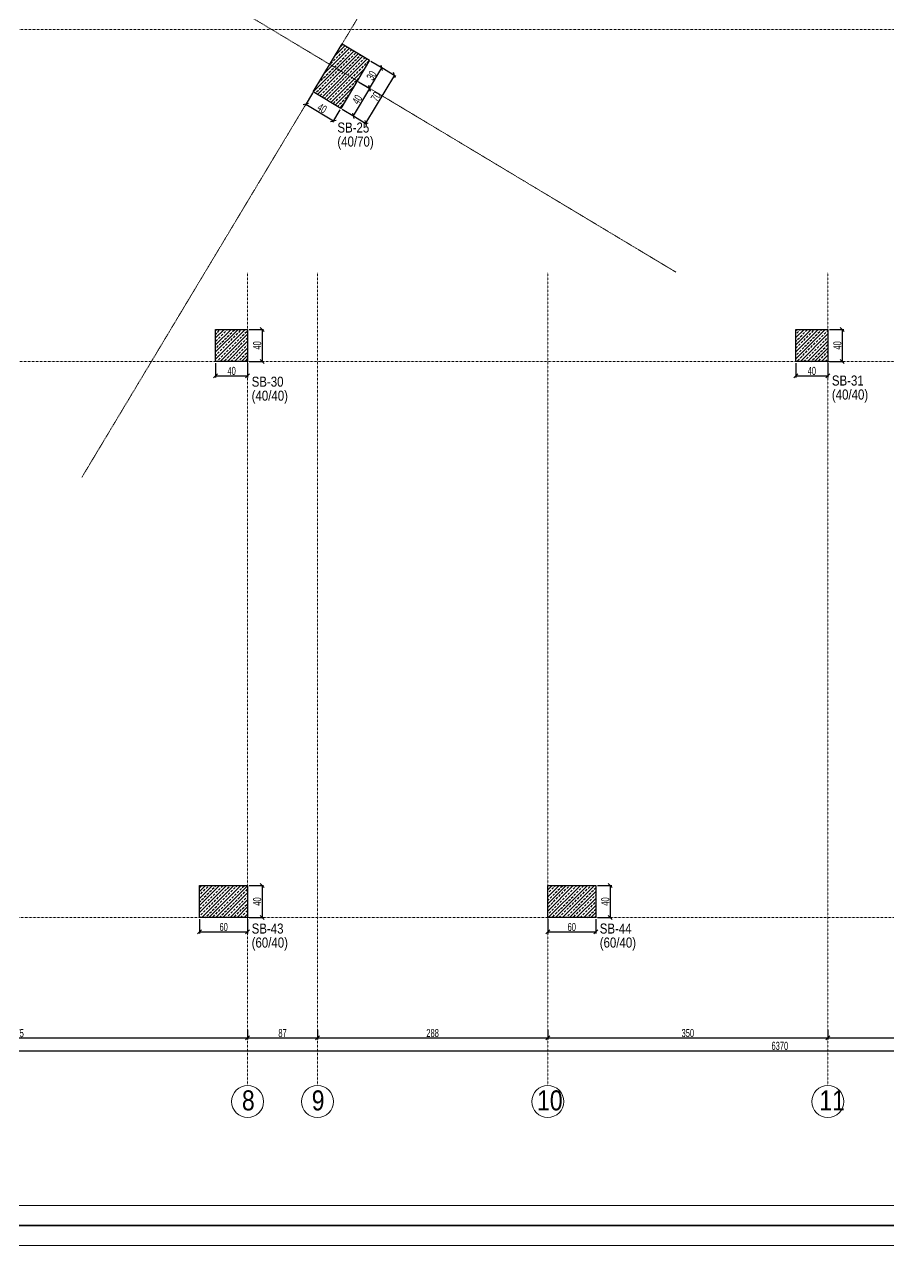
# Model space of a CAD drawing. Header units: millimetres. Extents: x -267 to 94375, y 6431 to 10838.
# Drawn here: x 42239 to 43319, y 6532 to 8058 of the extents above; entities that cross this region are included whole.
import ezdxf

# ---------------------------------------------------------------- set-up
doc = ezdxf.new("R2010")
doc.units = ezdxf.units.MM
doc.header["$LTSCALE"] = 0.0001
doc.linetypes.add('DASHED', pattern=[19.05, 12.7, -6.35])
for name, color, linetype, lineweight in [('AKS BALONU (BEYKENT)', 7, 'Continuous', 20), ('AKS CIZGISI (BEYKENT)', 252, 'DASHED', 20), ('AKS NO (BEYKENT)', 3, 'Continuous', 20), ('AKS OLCU (BEYKENT)', 200, 'Continuous', 20), ('KOLON (BEYKENT)', 3, 'Continuous', 30), ('KOLON ISMI (BEYKENT)', 91, 'Continuous', 20), ('OLCU (BEYKENT)', 14, 'Continuous', 20), ('SHEETSUMMARY-50', 152, 'Continuous', 20), ('SheetView', 40, 'Continuous', 20), ('SheetViewOut', 231, 'Continuous', 20), ('TARAMA (BEYKENT)', 252, 'Continuous', 25)]:
    doc.layers.add(name, color=color, linetype=linetype, lineweight=lineweight)
doc.styles.add('DSMOLC-50', font='bahnschrift light condensed', dxfattribs={"width": 0.75, "height": 10})
doc.styles.add('KLNOLC-50', font='bahnschrift light condensed', dxfattribs={"width": 0.75, "height": 10})
doc.styles.add('YAZI (BEYKENT)', font='')
doc.styles.get('YAZI (BEYKENT)').set_extended_font_data('Bahnschrift Light Condensed')
doc.dimstyles.new('DSMOLC-50', dxfattribs={"dimtxt": 10, "dimasz": 5, "dimexe": 2, "dimexo": 2, "dimgap": 1, "dimtad": 1, "dimdec": 1, "dimrnd": 0.5, "dimzin": 12, "dimdsep": 46, "dimtxsty": 'DSMOLC-50', "dimblk": 'OBLIQUE', "dimblk1": 'OBLIQUE', "dimblk2": 'OBLIQUE', "dimcen": 0, "dimclrt": 7, "dimadec": 0, "dimazin": 0, "dimtfac": 1, "dimtdec": 4, "dimtix": 1, "dimtmove": 2, "dimatfit": 3, "dimfxl": 1, "dimtzin": 0, "dimarcsym": 0})
doc.dimstyles.new('KLNOLC-50', dxfattribs={"dimtxt": 10, "dimasz": 5, "dimexe": 2, "dimexo": 2, "dimgap": 1, "dimtad": 1, "dimdec": 1, "dimrnd": 0.5, "dimzin": 12, "dimdsep": 46, "dimtxsty": 'KLNOLC-50', "dimblk": 'OBLIQUE', "dimblk1": 'OBLIQUE', "dimblk2": 'OBLIQUE', "dimcen": 0, "dimclrt": 7, "dimadec": 0, "dimazin": 0, "dimtfac": 1, "dimtdec": 4, "dimtix": 1, "dimtmove": 2, "dimatfit": 3, "dimfxl": 1, "dimtzin": 0, "dimarcsym": 0})
pattern_1 = [(45, (38345.936, 6088.7264), (-4.4194174, 4.4194174), []), (45, (38350.3556, 6088.7264), (-4.4194174, 4.4194174), [3.125, -1.5625])]

# ---------------------------------------------------------------- blocks, each defined once
blk = doc.blocks.new('_Oblique')
at = {"color": 0, "linetype": 'ByBlock', "lineweight": -2}
blk.add_line((-0.5, -0.5), (0.5, 0.5), dxfattribs=at)
blk = doc.blocks.new('*D326')
at = {"layer": 'AKS OLCU (BEYKENT)', "color": 0, "lineweight": -2, "transparency": 16777216}
for p, q in [((41942.9, 6801.3), (41942.9, 6789.3)), ((42517.9, 6801.3), (42517.9, 6789.3)), ((41942.9, 6791.3), (42517.9, 6791.3))]:
    blk.add_line(p, q, dxfattribs=at)
at = {"layer": 'DEFPOINTS', "color": 0, "lineweight": -3, "transparency": 16777216}
for p in [(41942.9, 6803.3), (42517.9, 6803.3), (42517.9, 6791.3)]:
    blk.add_point(p, dxfattribs=at)
at = {"layer": 'AKS OLCU (BEYKENT)', "color": 0, "lineweight": -2, "transparency": 16777216, "xscale": 5, "yscale": 5, "zscale": 5, "rotation": 180}
blk.add_blockref('_Oblique', (41942.9, 6791.3), dxfattribs=at)
at = {"layer": 'AKS OLCU (BEYKENT)', "color": 0, "lineweight": -2, "transparency": 16777216, "xscale": 5, "yscale": 5, "zscale": 5}
blk.add_blockref('_Oblique', (42517.9, 6791.3), dxfattribs=at)
at = {"layer": 'AKS OLCU (BEYKENT)', "color": 7, "transparency": 16777216, "insert": (42230.4, 6797.3), "char_height": 10, "attachment_point": 5, "style": 'DSMOLC-50'}
blk.add_mtext('575', dxfattribs=at)
blk = doc.blocks.new('*D327')
at = {"layer": 'AKS OLCU (BEYKENT)', "color": 0, "lineweight": -2, "transparency": 16777216}
for p, q in [((42517.9, 6801.3), (42517.9, 6789.3)), ((42605.1, 6801.3), (42605.1, 6789.3)), ((42517.9, 6791.3), (42605.1, 6791.3))]:
    blk.add_line(p, q, dxfattribs=at)
at = {"layer": 'DEFPOINTS', "color": 0, "lineweight": -3, "transparency": 16777216}
for p in [(42517.9, 6803.3), (42605.1, 6803.3), (42605.1, 6791.3)]:
    blk.add_point(p, dxfattribs=at)
at = {"layer": 'AKS OLCU (BEYKENT)', "color": 0, "lineweight": -2, "transparency": 16777216, "xscale": 5, "yscale": 5, "zscale": 5, "rotation": 180}
blk.add_blockref('_Oblique', (42517.9, 6791.3), dxfattribs=at)
at = {"layer": 'AKS OLCU (BEYKENT)', "color": 0, "lineweight": -2, "transparency": 16777216, "xscale": 5, "yscale": 5, "zscale": 5}
blk.add_blockref('_Oblique', (42605.1, 6791.3), dxfattribs=at)
at = {"layer": 'AKS OLCU (BEYKENT)', "color": 7, "transparency": 16777216, "insert": (42561.5, 6797.4), "char_height": 10, "attachment_point": 5, "style": 'DSMOLC-50'}
blk.add_mtext('87', dxfattribs=at)
blk = doc.blocks.new('*D328')
at = {"layer": 'AKS OLCU (BEYKENT)', "color": 0, "lineweight": -2, "transparency": 16777216}
for p, q in [((42605.1, 6801.3), (42605.1, 6789.3)), ((42892.9, 6801.3), (42892.9, 6789.3)), ((42605.1, 6791.3), (42892.9, 6791.3))]:
    blk.add_line(p, q, dxfattribs=at)
at = {"layer": 'DEFPOINTS', "color": 0, "lineweight": -3, "transparency": 16777216}
for p in [(42605.1, 6803.3), (42892.9, 6803.3), (42892.9, 6791.3)]:
    blk.add_point(p, dxfattribs=at)
at = {"layer": 'AKS OLCU (BEYKENT)', "color": 0, "lineweight": -2, "transparency": 16777216, "xscale": 5, "yscale": 5, "zscale": 5, "rotation": 180}
blk.add_blockref('_Oblique', (42605.1, 6791.3), dxfattribs=at)
at = {"layer": 'AKS OLCU (BEYKENT)', "color": 0, "lineweight": -2, "transparency": 16777216, "xscale": 5, "yscale": 5, "zscale": 5}
blk.add_blockref('_Oblique', (42892.9, 6791.3), dxfattribs=at)
at = {"layer": 'AKS OLCU (BEYKENT)', "color": 7, "transparency": 16777216, "insert": (42749, 6797.4), "char_height": 10, "attachment_point": 5, "style": 'DSMOLC-50'}
blk.add_mtext('288', dxfattribs=at)
blk = doc.blocks.new('*D329')
at = {"layer": 'AKS OLCU (BEYKENT)', "color": 0, "lineweight": -2, "transparency": 16777216}
for p, q in [((42892.9, 6801.3), (42892.9, 6789.3)), ((43242.9, 6801.3), (43242.9, 6789.3)), ((42892.9, 6791.3), (43242.9, 6791.3))]:
    blk.add_line(p, q, dxfattribs=at)
at = {"layer": 'DEFPOINTS', "color": 0, "lineweight": -3, "transparency": 16777216}
for p in [(42892.9, 6803.3), (43242.9, 6803.3), (43242.9, 6791.3)]:
    blk.add_point(p, dxfattribs=at)
at = {"layer": 'AKS OLCU (BEYKENT)', "color": 0, "lineweight": -2, "transparency": 16777216, "xscale": 5, "yscale": 5, "zscale": 5, "rotation": 180}
blk.add_blockref('_Oblique', (42892.9, 6791.3), dxfattribs=at)
at = {"layer": 'AKS OLCU (BEYKENT)', "color": 0, "lineweight": -2, "transparency": 16777216, "xscale": 5, "yscale": 5, "zscale": 5}
blk.add_blockref('_Oblique', (43242.9, 6791.3), dxfattribs=at)
at = {"layer": 'AKS OLCU (BEYKENT)', "color": 7, "transparency": 16777216, "insert": (43067.9, 6797.4), "char_height": 10, "attachment_point": 5, "style": 'DSMOLC-50'}
blk.add_mtext('350', dxfattribs=at)
blk = doc.blocks.new('*D330')
at = {"layer": 'AKS OLCU (BEYKENT)', "color": 0, "lineweight": -2, "transparency": 16777216}
for p, q in [((43242.9, 6801.3), (43242.9, 6789.3)), ((43432.9, 6801.3), (43432.9, 6789.3)), ((43242.9, 6791.3), (43432.9, 6791.3))]:
    blk.add_line(p, q, dxfattribs=at)
at = {"layer": 'DEFPOINTS', "color": 0, "lineweight": -3, "transparency": 16777216}
for p in [(43242.9, 6803.3), (43432.9, 6803.3), (43432.9, 6791.3)]:
    blk.add_point(p, dxfattribs=at)
at = {"layer": 'AKS OLCU (BEYKENT)', "color": 0, "lineweight": -2, "transparency": 16777216, "xscale": 5, "yscale": 5, "zscale": 5, "rotation": 180}
blk.add_blockref('_Oblique', (43242.9, 6791.3), dxfattribs=at)
at = {"layer": 'AKS OLCU (BEYKENT)', "color": 0, "lineweight": -2, "transparency": 16777216, "xscale": 5, "yscale": 5, "zscale": 5}
blk.add_blockref('_Oblique', (43432.9, 6791.3), dxfattribs=at)
at = {"layer": 'AKS OLCU (BEYKENT)', "color": 7, "transparency": 16777216, "insert": (43337.9, 6797.4), "char_height": 10, "attachment_point": 5, "style": 'DSMOLC-50'}
blk.add_mtext('190', dxfattribs=at)
blk = doc.blocks.new('*D350')
at = {"layer": 'AKS OLCU (BEYKENT)', "color": 0, "lineweight": -2, "transparency": 16777216}
for p, q in [((39997.9, 6801.3), (39997.9, 6773.3)), ((46367.9, 6801.3), (46367.9, 6773.3)), ((39997.9, 6775.3), (46367.9, 6775.3))]:
    blk.add_line(p, q, dxfattribs=at)
at = {"layer": 'DEFPOINTS', "color": 0, "lineweight": -3, "transparency": 16777216}
for p in [(39997.9, 6803.3), (46367.9, 6803.3), (46367.9, 6775.3)]:
    blk.add_point(p, dxfattribs=at)
at = {"layer": 'AKS OLCU (BEYKENT)', "color": 0, "lineweight": -2, "transparency": 16777216, "xscale": 5, "yscale": 5, "zscale": 5, "rotation": 180}
blk.add_blockref('_Oblique', (39997.9, 6775.3), dxfattribs=at)
at = {"layer": 'AKS OLCU (BEYKENT)', "color": 0, "lineweight": -2, "transparency": 16777216, "xscale": 5, "yscale": 5, "zscale": 5}
blk.add_blockref('_Oblique', (46367.9, 6775.3), dxfattribs=at)
at = {"layer": 'AKS OLCU (BEYKENT)', "color": 7, "transparency": 16777216, "insert": (43182.9, 6781.4), "char_height": 10, "attachment_point": 5, "style": 'DSMOLC-50'}
blk.add_mtext('6370', dxfattribs=at)
blk = doc.blocks.new('*D397')
at = {"layer": 'DEFPOINTS', "color": 0, "lineweight": -3, "transparency": 16777216}
for p in [(42517.9, 6981.8), (42517.9, 6941.8), (42535.9, 6941.8)]:
    blk.add_point(p, dxfattribs=at)
at = {"layer": 'OLCU (BEYKENT)', "color": 0, "lineweight": -2, "transparency": 16777216}
for p, q in [((42519.9, 6981.8), (42537.9, 6981.8)), ((42535.9, 6981.8), (42535.9, 6941.8)), ((42519.9, 6941.8), (42537.9, 6941.8))]:
    blk.add_line(p, q, dxfattribs=at)
at = {"layer": 'OLCU (BEYKENT)', "color": 0, "lineweight": -2, "transparency": 16777216, "xscale": 5, "yscale": 5, "zscale": 5}
for p, rotation in [((42535.9, 6981.8), 90), ((42535.9, 6941.8), 270)]:
    blk.add_blockref('_Oblique', p, dxfattribs=dict(at, rotation=rotation))
at = {"layer": 'OLCU (BEYKENT)', "color": 7, "transparency": 16777216, "insert": (42529.8, 6961.8), "char_height": 10, "attachment_point": 5, "rotation": 90, "style": 'KLNOLC-50'}
blk.add_mtext('40', dxfattribs=at)
blk = doc.blocks.new('*D398')
at = {"layer": 'DEFPOINTS', "color": 0, "lineweight": -3, "transparency": 16777216}
for p in [(42457.9, 6941.8), (42517.9, 6941.8), (42517.9, 6923.8)]:
    blk.add_point(p, dxfattribs=at)
at = {"layer": 'OLCU (BEYKENT)', "color": 0, "lineweight": -2, "transparency": 16777216}
for p, q in [((42457.9, 6939.8), (42457.9, 6921.8)), ((42517.9, 6939.8), (42517.9, 6921.8)), ((42457.9, 6923.8), (42517.9, 6923.8))]:
    blk.add_line(p, q, dxfattribs=at)
at = {"layer": 'OLCU (BEYKENT)', "color": 0, "lineweight": -2, "transparency": 16777216, "xscale": 5, "yscale": 5, "zscale": 5, "rotation": 180}
blk.add_blockref('_Oblique', (42457.9, 6923.8), dxfattribs=at)
at = {"layer": 'OLCU (BEYKENT)', "color": 0, "lineweight": -2, "transparency": 16777216, "xscale": 5, "yscale": 5, "zscale": 5}
blk.add_blockref('_Oblique', (42517.9, 6923.8), dxfattribs=at)
at = {"layer": 'OLCU (BEYKENT)', "color": 7, "transparency": 16777216, "insert": (42487.9, 6929.9), "char_height": 10, "attachment_point": 5, "style": 'KLNOLC-50'}
blk.add_mtext('60', dxfattribs=at)
blk = doc.blocks.new('*D399')
at = {"layer": 'DEFPOINTS', "color": 0, "lineweight": -3, "transparency": 16777216}
for p in [(42952.9, 6981.8), (42952.9, 6941.8), (42970.9, 6941.8)]:
    blk.add_point(p, dxfattribs=at)
at = {"layer": 'OLCU (BEYKENT)', "color": 0, "lineweight": -2, "transparency": 16777216}
for p, q in [((42954.9, 6981.8), (42972.9, 6981.8)), ((42970.9, 6981.8), (42970.9, 6941.8)), ((42954.9, 6941.8), (42972.9, 6941.8))]:
    blk.add_line(p, q, dxfattribs=at)
at = {"layer": 'OLCU (BEYKENT)', "color": 0, "lineweight": -2, "transparency": 16777216, "xscale": 5, "yscale": 5, "zscale": 5}
for p, rotation in [((42970.9, 6981.8), 90), ((42970.9, 6941.8), 270)]:
    blk.add_blockref('_Oblique', p, dxfattribs=dict(at, rotation=rotation))
at = {"layer": 'OLCU (BEYKENT)', "color": 7, "transparency": 16777216, "insert": (42964.8, 6961.8), "char_height": 10, "attachment_point": 5, "rotation": 90, "style": 'KLNOLC-50'}
blk.add_mtext('40', dxfattribs=at)
blk = doc.blocks.new('*D400')
at = {"layer": 'DEFPOINTS', "color": 0, "lineweight": -3, "transparency": 16777216}
for p in [(42892.9, 6941.8), (42952.9, 6941.8), (42952.9, 6923.8)]:
    blk.add_point(p, dxfattribs=at)
at = {"layer": 'OLCU (BEYKENT)', "color": 0, "lineweight": -2, "transparency": 16777216}
for p, q in [((42892.9, 6939.8), (42892.9, 6921.8)), ((42952.9, 6939.8), (42952.9, 6921.8)), ((42892.9, 6923.8), (42952.9, 6923.8))]:
    blk.add_line(p, q, dxfattribs=at)
at = {"layer": 'OLCU (BEYKENT)', "color": 0, "lineweight": -2, "transparency": 16777216, "xscale": 5, "yscale": 5, "zscale": 5, "rotation": 180}
blk.add_blockref('_Oblique', (42892.9, 6923.8), dxfattribs=at)
at = {"layer": 'OLCU (BEYKENT)', "color": 0, "lineweight": -2, "transparency": 16777216, "xscale": 5, "yscale": 5, "zscale": 5}
blk.add_blockref('_Oblique', (42952.9, 6923.8), dxfattribs=at)
at = {"layer": 'OLCU (BEYKENT)', "color": 7, "transparency": 16777216, "insert": (42922.9, 6929.9), "char_height": 10, "attachment_point": 5, "style": 'KLNOLC-50'}
blk.add_mtext('60', dxfattribs=at)
blk = doc.blocks.new('*D425')
at = {"layer": 'DEFPOINTS', "color": 0, "lineweight": -3, "transparency": 16777216}
for p in [(42517.9, 7676.8), (42517.9, 7636.8), (42535.9, 7636.8)]:
    blk.add_point(p, dxfattribs=at)
at = {"layer": 'OLCU (BEYKENT)', "color": 0, "lineweight": -2, "transparency": 16777216}
for p, q in [((42519.9, 7676.8), (42537.9, 7676.8)), ((42535.9, 7676.8), (42535.9, 7636.8)), ((42519.9, 7636.8), (42537.9, 7636.8))]:
    blk.add_line(p, q, dxfattribs=at)
at = {"layer": 'OLCU (BEYKENT)', "color": 0, "lineweight": -2, "transparency": 16777216, "xscale": 5, "yscale": 5, "zscale": 5}
for p, rotation in [((42535.9, 7676.8), 90), ((42535.9, 7636.8), 270)]:
    blk.add_blockref('_Oblique', p, dxfattribs=dict(at, rotation=rotation))
at = {"layer": 'OLCU (BEYKENT)', "color": 7, "transparency": 16777216, "insert": (42529.8, 7656.8), "char_height": 10, "attachment_point": 5, "rotation": 90, "style": 'KLNOLC-50'}
blk.add_mtext('40', dxfattribs=at)
blk = doc.blocks.new('*D426')
at = {"layer": 'DEFPOINTS', "color": 0, "lineweight": -3, "transparency": 16777216}
for p in [(42477.9, 7636.8), (42517.9, 7636.8), (42517.9, 7618.8)]:
    blk.add_point(p, dxfattribs=at)
at = {"layer": 'OLCU (BEYKENT)', "color": 0, "lineweight": -2, "transparency": 16777216}
for p, q in [((42477.9, 7634.8), (42477.9, 7616.8)), ((42517.9, 7634.8), (42517.9, 7616.8)), ((42477.9, 7618.8), (42517.9, 7618.8))]:
    blk.add_line(p, q, dxfattribs=at)
at = {"layer": 'OLCU (BEYKENT)', "color": 0, "lineweight": -2, "transparency": 16777216, "xscale": 5, "yscale": 5, "zscale": 5, "rotation": 180}
blk.add_blockref('_Oblique', (42477.9, 7618.8), dxfattribs=at)
at = {"layer": 'OLCU (BEYKENT)', "color": 0, "lineweight": -2, "transparency": 16777216, "xscale": 5, "yscale": 5, "zscale": 5}
blk.add_blockref('_Oblique', (42517.9, 7618.8), dxfattribs=at)
at = {"layer": 'OLCU (BEYKENT)', "color": 7, "transparency": 16777216, "insert": (42497.9, 7624.9), "char_height": 10, "attachment_point": 5, "style": 'KLNOLC-50'}
blk.add_mtext('40', dxfattribs=at)
blk = doc.blocks.new('*D427')
at = {"layer": 'DEFPOINTS', "color": 0, "lineweight": -3, "transparency": 16777216}
for p in [(43242.9, 7676.8), (43242.9, 7636.8), (43260.9, 7636.8)]:
    blk.add_point(p, dxfattribs=at)
at = {"layer": 'OLCU (BEYKENT)', "color": 0, "lineweight": -2, "transparency": 16777216}
for p, q in [((43244.9, 7676.8), (43262.9, 7676.8)), ((43260.9, 7676.8), (43260.9, 7636.8)), ((43244.9, 7636.8), (43262.9, 7636.8))]:
    blk.add_line(p, q, dxfattribs=at)
at = {"layer": 'OLCU (BEYKENT)', "color": 0, "lineweight": -2, "transparency": 16777216, "xscale": 5, "yscale": 5, "zscale": 5}
for p, rotation in [((43260.9, 7676.8), 90), ((43260.9, 7636.8), 270)]:
    blk.add_blockref('_Oblique', p, dxfattribs=dict(at, rotation=rotation))
at = {"layer": 'OLCU (BEYKENT)', "color": 7, "transparency": 16777216, "insert": (43254.8, 7656.8), "char_height": 10, "attachment_point": 5, "rotation": 90, "style": 'KLNOLC-50'}
blk.add_mtext('40', dxfattribs=at)
blk = doc.blocks.new('*D428')
at = {"layer": 'DEFPOINTS', "color": 0, "lineweight": -3, "transparency": 16777216}
for p in [(43202.9, 7636.8), (43242.9, 7636.8), (43242.9, 7618.8)]:
    blk.add_point(p, dxfattribs=at)
at = {"layer": 'OLCU (BEYKENT)', "color": 0, "lineweight": -2, "transparency": 16777216}
for p, q in [((43202.9, 7634.8), (43202.9, 7616.8)), ((43242.9, 7634.8), (43242.9, 7616.8)), ((43202.9, 7618.8), (43242.9, 7618.8))]:
    blk.add_line(p, q, dxfattribs=at)
at = {"layer": 'OLCU (BEYKENT)', "color": 0, "lineweight": -2, "transparency": 16777216, "xscale": 5, "yscale": 5, "zscale": 5, "rotation": 180}
blk.add_blockref('_Oblique', (43202.9, 7618.8), dxfattribs=at)
at = {"layer": 'OLCU (BEYKENT)', "color": 0, "lineweight": -2, "transparency": 16777216, "xscale": 5, "yscale": 5, "zscale": 5}
blk.add_blockref('_Oblique', (43242.9, 7618.8), dxfattribs=at)
at = {"layer": 'OLCU (BEYKENT)', "color": 7, "transparency": 16777216, "insert": (43222.9, 7624.9), "char_height": 10, "attachment_point": 5, "style": 'KLNOLC-50'}
blk.add_mtext('40', dxfattribs=at)
blk = doc.blocks.new('*D471')
at = {"layer": 'DEFPOINTS', "color": 0, "lineweight": -3, "transparency": 16777216}
for p in [(42654.9, 7987.4), (42634.3, 7953.1), (42649.7, 7943.8)]:
    blk.add_point(p, dxfattribs=at)
at = {"layer": 'OLCU (BEYKENT)', "color": 0, "lineweight": -2, "transparency": 16777216}
for p, q in [((42656.6, 7986.4), (42672, 7977.1)), ((42670.3, 7978.1), (42649.7, 7943.8)), ((42636, 7952.1), (42651.4, 7942.8))]:
    blk.add_line(p, q, dxfattribs=at)
at = {"layer": 'OLCU (BEYKENT)', "color": 0, "lineweight": -2, "transparency": 16777216, "xscale": 5, "yscale": 5, "zscale": 5}
for p, rotation in [((42670.3, 7978.1), 59.02014529355646), ((42649.7, 7943.8), 239.0201452935565)]:
    blk.add_blockref('_Oblique', p, dxfattribs=dict(at, rotation=rotation))
at = {"layer": 'OLCU (BEYKENT)', "color": 7, "transparency": 16777216, "insert": (42654.8, 7964.1), "char_height": 10, "attachment_point": 5, "rotation": 59.0201, "style": 'KLNOLC-50'}
blk.add_mtext('40', dxfattribs=at)
blk = doc.blocks.new('*D472')
at = {"layer": 'DEFPOINTS', "color": 0, "lineweight": -3, "transparency": 16777216}
for p in [(42600, 7973.7), (42634.3, 7953.1), (42625, 7937.6)]:
    blk.add_point(p, dxfattribs=at)
at = {"layer": 'OLCU (BEYKENT)', "color": 0, "lineweight": -2, "transparency": 16777216}
for p, q in [((42598.9, 7972), (42589.6, 7956.5)), ((42590.7, 7958.2), (42625, 7937.6)), ((42633.2, 7951.4), (42623.9, 7935.9))]:
    blk.add_line(p, q, dxfattribs=at)
at = {"layer": 'OLCU (BEYKENT)', "color": 0, "lineweight": -2, "transparency": 16777216, "xscale": 5, "yscale": 5, "zscale": 5}
for p, rotation in [((42590.7, 7958.2), 149.0201452935129), ((42625, 7937.6), 329.0201452935129)]:
    blk.add_blockref('_Oblique', p, dxfattribs=dict(at, rotation=rotation))
at = {"layer": 'OLCU (BEYKENT)', "color": 7, "transparency": 16777216, "insert": (42610.9, 7953.1), "char_height": 10, "attachment_point": 5, "rotation": 329.0201, "style": 'KLNOLC-50'}
blk.add_mtext('40', dxfattribs=at)
blk = doc.blocks.new('*D473')
at = {"layer": 'DEFPOINTS', "color": 0, "lineweight": -3, "transparency": 16777216}
for p in [(42670.3, 8013.1), (42685.7, 8003.8), (42654.9, 7987.4)]:
    blk.add_point(p, dxfattribs=at)
at = {"layer": 'OLCU (BEYKENT)', "color": 0, "lineweight": -2, "transparency": 16777216}
for p, q in [((42670.3, 7978.1), (42685.7, 8003.8)), ((42672, 8012.1), (42687.5, 8002.8)), ((42656.6, 7986.4), (42672, 7977.1))]:
    blk.add_line(p, q, dxfattribs=at)
at = {"layer": 'OLCU (BEYKENT)', "color": 0, "lineweight": -2, "transparency": 16777216, "xscale": 5, "yscale": 5, "zscale": 5}
for p, rotation in [((42685.7, 8003.8), 59.02014529355648), ((42670.3, 7978.1), 239.0201452935565)]:
    blk.add_blockref('_Oblique', p, dxfattribs=dict(at, rotation=rotation))
at = {"layer": 'OLCU (BEYKENT)', "color": 7, "lineweight": -3, "transparency": 16777216, "insert": (42672.8, 7994.1), "char_height": 10, "attachment_point": 5, "rotation": 59.0201, "style": 'KLNOLC-50'}
blk.add_mtext('30', dxfattribs=at)
blk = doc.blocks.new('*D474')
at = {"layer": 'DEFPOINTS', "color": 0, "lineweight": -3, "transparency": 16777216}
for p in [(42685.7, 8003.8), (42649.7, 7943.8), (42665.2, 7934.6)]:
    blk.add_point(p, dxfattribs=at)
at = {"layer": 'OLCU (BEYKENT)', "color": 0, "lineweight": -2, "transparency": 16777216}
for p, q in [((42687.5, 8002.8), (42702.9, 7993.5)), ((42701.2, 7994.6), (42665.2, 7934.6)), ((42651.4, 7942.8), (42666.9, 7933.5))]:
    blk.add_line(p, q, dxfattribs=at)
at = {"layer": 'OLCU (BEYKENT)', "color": 0, "lineweight": -2, "transparency": 16777216, "xscale": 5, "yscale": 5, "zscale": 5}
for p, rotation in [((42701.2, 7994.6), 59.02014529355646), ((42665.2, 7934.6), 239.0201452935565)]:
    blk.add_blockref('_Oblique', p, dxfattribs=dict(at, rotation=rotation))
at = {"layer": 'OLCU (BEYKENT)', "color": 7, "transparency": 16777216, "insert": (42678, 7967.7), "char_height": 10, "attachment_point": 5, "rotation": 59.0201, "style": 'KLNOLC-50'}
blk.add_mtext('70', dxfattribs=at)

msp = doc.modelspace()

# ---------------------------------------------------------------- hatches: boundary and pattern name
at = {"layer": 'TARAMA (BEYKENT)'}
h = msp.add_hatch(dxfattribs=at)
h.set_pattern_fill('ANSI33', color=256, style=0, pattern_type=0)
h.set_pattern_definition(pattern_1)
h.paths.add_polyline_path([(42636, 8033.7), (42670.29, 8013.11), (42634.26, 7953.1), (42599.97, 7973.69)], flags=0)
h = msp.add_hatch(dxfattribs=at)
h.set_pattern_fill('ANSI33', color=256, style=0, pattern_type=0)
h.set_pattern_definition(pattern_1)
h.paths.add_polyline_path([(42477.9, 7676.77), (42517.9, 7676.77), (42517.9, 7636.77), (42477.9, 7636.77)], flags=0)
h = msp.add_hatch(dxfattribs=at)
h.set_pattern_fill('ANSI33', color=256, style=0, pattern_type=0)
h.set_pattern_definition(pattern_1)
h.paths.add_polyline_path([(43202.92, 7676.78), (43242.92, 7676.78), (43242.92, 7636.78), (43202.92, 7636.78)], flags=0)
h = msp.add_hatch(dxfattribs=at)
h.set_pattern_fill('ANSI33', color=256, style=0, pattern_type=0)
h.set_pattern_definition(pattern_1)
h.paths.add_polyline_path([(42457.9, 6981.77), (42517.9, 6981.77), (42517.9, 6941.77), (42457.9, 6941.77)], flags=0)
h = msp.add_hatch(dxfattribs=at)
h.set_pattern_fill('ANSI33', color=256, style=0, pattern_type=0)
h.set_pattern_definition(pattern_1)
h.paths.add_polyline_path([(42892.87, 6981.77), (42952.87, 6981.77), (42952.87, 6941.77), (42892.87, 6941.77)], flags=0)

# ---------------------------------------------------------------- linework, layer by layer
at = {"layer": 'AKS BALONU (BEYKENT)'}
for centre in [(42517.9, 6711.77), (42605.11, 6711.77), (42892.9, 6711.77), (43242.9, 6711.77)]:
    msp.add_circle(centre, 20, dxfattribs=at)
at = {"layer": 'AKS CIZGISI (BEYKENT)'}
for p, q in [((43853.37, 10061.32), (42310.54, 7491.62)), ((40725.83, 9145.57), (43053.11, 7748.32)), ((40699.88, 8051.77), (46582.9, 8051.77)), ((42517.9, 6731.77), (42517.9, 7748.07)), ((42605.11, 6731.77), (42605.11, 7748.07)), ((42892.9, 6731.77), (42892.9, 7748.07)), ((43242.9, 6731.77), (43242.9, 7748.07)), ((40197.24, 7636.77), (46582.9, 7636.77)), ((39797.9, 6941.77), (46582.9, 6941.77))]:
    msp.add_line(p, q, dxfattribs=at)
at = {"layer": 'KOLON (BEYKENT)'}
for points in [[(42636, 8033.7), (42670.29, 8013.11), (42634.26, 7953.1), (42599.97, 7973.69)], [(42477.9, 7676.77), (42517.9, 7676.77), (42517.9, 7636.77), (42477.9, 7636.77)], [(43202.92, 7676.78), (43242.92, 7676.78), (43242.92, 7636.78), (43202.92, 7636.78)], [(42457.9, 6981.77), (42517.9, 6981.77), (42517.9, 6941.77), (42457.9, 6941.77)], [(42892.87, 6981.77), (42952.87, 6981.77), (42952.87, 6941.77), (42892.87, 6941.77)]]:
    msp.add_lwpolyline(points, close=True, dxfattribs=at)
at = {"layer": 'SHEETSUMMARY-50', "const_width": 2, "flags": 128}
msp.add_lwpolyline([(39580.33, 6556.81), (57139.42, 6556.81), (57139.42, 10706.81), (39580.33, 10706.81)], close=True, dxfattribs=at)
at = {"layer": 'SheetView'}
msp.add_lwpolyline([(39605.33, 6581.81), (56514.42, 6581.81), (56514.42, 10681.81), (39605.33, 10681.81)], close=True, dxfattribs=at)
at = {"layer": 'SheetViewOut'}
msp.add_lwpolyline([(39555.33, 6531.81), (57164.42, 6531.81), (57164.42, 10731.81), (39555.33, 10731.81)], close=True, dxfattribs=at)

# ---------------------------------------------------------------- texts
at = {"layer": 'AKS NO (BEYKENT)', "style": 'YAZI (BEYKENT)'}
for s, p in [('8', (42510.78, 6700.77)), ('9', (42597.99, 6700.77)), ('10', (42879.56, 6700.77)), ('11', (43232.33, 6700.77))]:
    msp.add_text(s, height=25, dxfattribs=at).set_placement(p)
at = {"layer": 'KOLON ISMI (BEYKENT)', "style": 'YAZI (BEYKENT)'}
for s, p in [('SB-25', (42630.04, 7922.86)), ('(40/70)', (42630.04, 7905.36)), ('SB-30', (42522.9, 7605.24)), ('SB-31', (43247.92, 7606.69)), ('(40/40)', (42522.9, 7587.74)), ('(40/40)', (43247.92, 7589.19)), ('SB-43', (42522.9, 6921.77)), ('SB-44', (42957.87, 6921.77)), ('(60/40)', (42522.9, 6904.27)), ('(60/40)', (42957.87, 6904.27))]:
    msp.add_text(s, height=12.5, dxfattribs=at).set_placement(p)

# ---------------------------------------------------------------- dimensions: what is measured, and where the dimension line sits
at = {"layer": 'AKS OLCU (BEYKENT)'}
for base, p1, p2, picture, middle in [((46367.9, 6775.26), (39997.9, 6803.26), (46367.9, 6803.26), '*D350', (43182.9, 6781.36)), ((42517.9, 6791.26), (41942.9, 6803.26), (42517.9, 6803.26), '*D326', (42230.4, 6797.31)), ((42605.11, 6791.26), (42517.9, 6803.26), (42605.11, 6803.26), '*D327', (42561.51, 6797.36)), ((42892.9, 6791.26), (42605.11, 6803.26), (42892.9, 6803.26), '*D328', (42749, 6797.36)), ((43242.9, 6791.26), (42892.9, 6803.26), (43242.9, 6803.26), '*D329', (43067.9, 6797.36)), ((43432.9, 6791.26), (43242.9, 6803.26), (43432.9, 6803.26), '*D330', (43337.9, 6797.36))]:
    dim = msp.add_linear_dim(base=base, p1=p1, p2=p2, dimstyle='DSMOLC-50', dxfattribs=at)
    dim.commit()
    dim.dimension.update_dxf_attribs({"geometry": picture, "text_midpoint": middle})
at = {"layer": 'OLCU (BEYKENT)', "lineweight": -3}
dim = msp.add_linear_dim(base=(42685.74, 8003.84), p1=(42654.86, 7987.41), p2=(42670.29, 8013.11), angle=239.02015, dimstyle='KLNOLC-50', dxfattribs=at)
dim.commit()
dim.dimension.update_dxf_attribs({"geometry": '*D473', "text_midpoint": (42672.8, 7994.12)})
at = {"layer": 'OLCU (BEYKENT)'}
for base, p1, p2, angle, picture, middle in [((42665.17, 7934.56), (42685.74, 8003.84), (42649.72, 7943.84), 239.02015, '*D474', (42677.95, 7967.7)), ((42649.72, 7943.84), (42654.86, 7987.41), (42634.27, 7953.11), 239.02015, '*D471', (42654.78, 7964.13)), ((42624.95, 7937.6), (42599.97, 7973.69), (42634.27, 7953.11), 329.02015, '*D472', (42610.95, 7953.12)), ((42535.9, 7636.77), (42517.9, 7676.77), (42517.9, 7636.77), 270, '*D425', (42529.8, 7656.77)), ((43260.92, 7636.78), (43242.92, 7676.78), (43242.92, 7636.78), 270, '*D427', (43254.82, 7656.78)), ((42535.9, 6941.77), (42517.9, 6981.77), (42517.9, 6941.77), 270, '*D397', (42529.8, 6961.77)), ((42970.87, 6941.77), (42952.87, 6981.77), (42952.87, 6941.77), 270, '*D399', (42964.76, 6961.77))]:
    dim = msp.add_linear_dim(base=base, p1=p1, p2=p2, angle=angle, dimstyle='KLNOLC-50', dxfattribs=at)
    dim.commit()
    dim.dimension.update_dxf_attribs({"geometry": picture, "text_midpoint": middle})
for base, p1, p2, picture, middle in [((42517.9, 7618.77), (42477.9, 7636.77), (42517.9, 7636.77), '*D426', (42497.9, 7624.88)), ((43242.92, 7618.78), (43202.92, 7636.78), (43242.92, 7636.78), '*D428', (43222.92, 7624.89)), ((42517.9, 6923.77), (42457.9, 6941.77), (42517.9, 6941.77), '*D398', (42487.9, 6929.88)), ((42952.87, 6923.77), (42892.87, 6941.77), (42952.87, 6941.77), '*D400', (42922.87, 6929.88))]:
    dim = msp.add_linear_dim(base=base, p1=p1, p2=p2, dimstyle='KLNOLC-50', dxfattribs=at)
    dim.commit()
    dim.dimension.update_dxf_attribs({"geometry": picture, "text_midpoint": middle})

doc.saveas('drawing.dxf')
